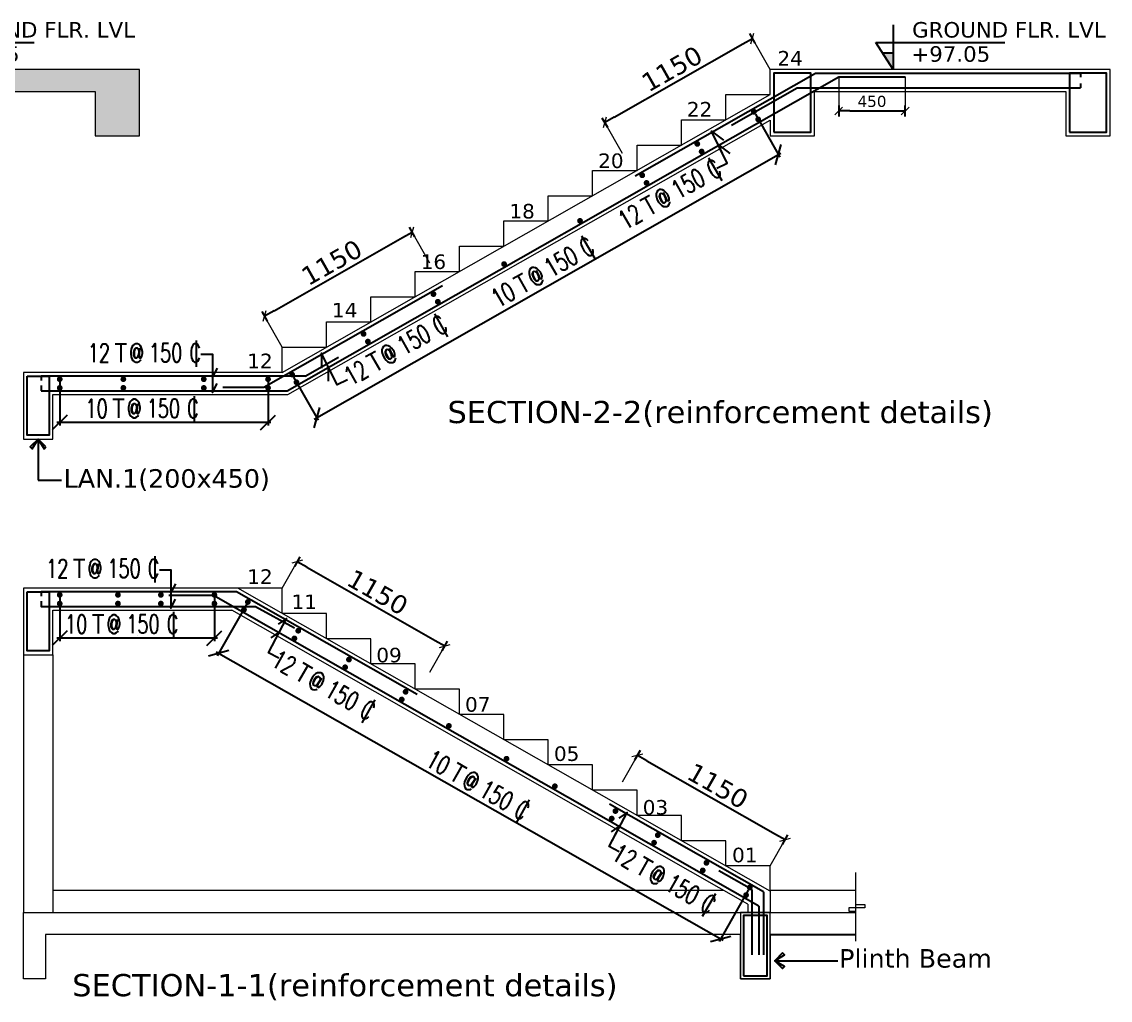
# Model space of a CAD drawing. Extents: x 1878645 to 3043969, y -1160829 to -603973.
# Drawn here: x 2356266 to 2363626, y -785609 to -778991 of the extents above; entities that cross this region are included whole.
import ezdxf
from ezdxf.enums import TextEntityAlignment as Align

# ---------------------------------------------------------------- set-up
doc = ezdxf.new("R2010")
doc.units = 0
doc.header["$LTSCALE"] = 100
doc.header["$PDMODE"] = 66
doc.linetypes.add('Hidden', pattern=[9.525, 6.35, -3.175])
doc.layers.get('Defpoints').update_dxf_attribs({"lineweight": 0})
for name, color, linetype in [('A-ANNO-SYMB', 4, 'Continuous'), ('A-ANNO-TEXT', 8, 'Continuous'), ('Dim', 3, 'Continuous'), ('REINF', 5, 'Continuous'), ('S-ATRI', 7, 'Continuous'), ('S-DIM', 9, 'Continuous'), ('S-MIS', 8, 'Continuous'), ('S-REIF', 1, 'Continuous')]:
    doc.layers.add(name, color=color, linetype=linetype)
for name, color, linetype, lineweight in [('A-FLOR-PATT', 8, 'Continuous', 0), ('A-WALL-BRCK', 7, 'Continuous', 0), ('staircase', 8, 'Continuous', 25)]:
    doc.layers.add(name, color=color, linetype=linetype, lineweight=lineweight)
doc.styles.add('ROMANS', font='simplex.shx', dxfattribs={"width": 0.75})
doc.styles.add('S-ROMANS', font='simplex.shx', dxfattribs={"width": 0.85, "height": 2.25})
doc.styles.get("Standard").update_dxf_attribs({"font": 'verdana.ttf'})
doc.dimstyles.new('DIM-050', dxfattribs={"dimscale": 50, "dimtxt": 2, "dimasz": 1.5, "dimexe": 0, "dimexo": 0, "dimgap": 0.5, "dimtad": 1, "dimdec": 0, "dimzin": 0, "dimdsep": 46, "dimtxsty": 'Standard', "dimblk": 'TAG-DIM-ARROW', "dimcen": 1, "dimclre": 8, "dimclrt": 7, "dimadec": 0, "dimazin": 0, "dimtfac": 1, "dimtdec": 0, "dimtmove": 0, "dimatfit": 3, "dimldrblk": 'TAG-LED-ARROW', "dimfxl": 1, "dimtfill": 1, "dimtolj": 1, "dimtzin": 0, "dimlwd": -1, "dimlwe": 5, "dimarcsym": 0})
doc.dimstyles.new('STERLING-50', dxfattribs={"dimscale": 100, "dimtxt": 1.25, "dimasz": 0.7, "dimexe": 0.7, "dimexo": 0.2, "dimgap": 0.2, "dimtad": 1, "dimdec": 0, "dimrnd": 5, "dimdsep": 46, "dimtxsty": 'ROMANS', "dimblk": 'OBLIQUE', "dimcen": 0, "dimdle": 0.7, "dimclrd": 8, "dimclre": 8, "dimclrt": 256, "dimadec": 0, "dimazin": 0, "dimtfac": 1, "dimtdec": 0, "dimtix": 1, "dimtmove": 2, "dimatfit": 3, "dimfxl": 1, "dimtolj": 1, "dimtzin": 0, "dimarcsym": 0})

# ---------------------------------------------------------------- blocks, each defined once
blk = doc.blocks.new('TAG - LEVEL VERTICAL')
blk.add_hatch(color=256).paths.add_polyline_path([(0, 1.65), (0, 4.34), (-1.75, 4.34)])
for p, q in [((0, 8.83), (0, 1.65)), ((-2.83, 6), (17.95, 6)), ((0, 1.65), (-2.83, 6)), ((-1.75, 4.34), (0, 4.34))]:
    blk.add_line(p, q)
at = {"color": 7}
for tag, p in [('LVL', (3.03, 6.78)), ('HEIGHT', (2.91, 2.89))]:
    blk.add_attdef(tag, p, '', height=2.5, dxfattribs=at)
blk = doc.blocks.new('TAG-DIM-ARROW')
for p, q in [((-1, 0), (0, 0)), ((0, -0.5), (0, 0.5))]:
    blk.add_line(p, q)
at = {"lineweight": 20}
blk.add_line((-0.354, -0.354), (0.354, 0.354), dxfattribs=at)
blk = doc.blocks.new('TAG-LED-ARROW')
blk.add_line((0, 0), (-1, 0))
blk.add_lwpolyline([(-0.707, -0.707), (0, 0), (-0.707, 0.707), (-0.884, 0.53), (0, 0), (-0.884, -0.53)], close=True)
blk = doc.blocks.new('_OBLIQUE')
at = {"color": 0, "linetype": 'ByBlock'}
blk.add_line((-0.5, -0.5), (0.5, 0.5), dxfattribs=at)
blk = doc.blocks.new('*D1247')
at = {"layer": 'Defpoints', "color": 0, "transparency": 16777216}
for p in [(2356522.4, -782867.1), (2357568.3, -782867.1), (2356522.4, -783159.4)]:
    blk.add_point(p, dxfattribs=at)
at = {"layer": 'S-DIM', "color": 8, "lineweight": -2, "transparency": 16777216}
for p, q in [((2356522.4, -782887.1), (2356522.4, -783179.4)), ((2357568.3, -782887.1), (2357568.3, -783179.4)), ((2357588.3, -783159.4), (2356502.4, -783159.4))]:
    blk.add_line(p, q, dxfattribs=at)
at = {"layer": 'S-DIM', "color": 8, "lineweight": -2, "transparency": 16777216, "xscale": 100, "yscale": 100, "zscale": 100, "rotation": 180}
blk.add_blockref('_OBLIQUE', (2356522.4, -783159.4), dxfattribs=at)
at = {"layer": 'S-DIM', "color": 8, "lineweight": -2, "transparency": 16777216, "xscale": 100, "yscale": 100, "zscale": 100}
blk.add_blockref('_OBLIQUE', (2357568.3, -783159.4), dxfattribs=at)
at = {"layer": 'S-DIM', "transparency": 16777216, "insert": (2357045.3, -783139.4), "char_height": 0.01, "attachment_point": 5, "style": 'ROMANS'}
blk.add_mtext('\\A1;1045', dxfattribs=at)
blk = doc.blocks.new('SPC')
at = {"layer": 'S-ATRI'}
for p, q in [((304.2, 165.7), (304.2, -12.5)), ((-243, 144), (-166.7, 144)), ((-204.8, 144), (-204.8, 18.8))]:
    blk.add_line(p, q, dxfattribs=at)
at = {"layer": 'S-ATRI', "style": 'S-ROMANS', "width": 0.7}
for s, p in [('@', (-149.1, 18.8)), ('C', (257.6, 18.9))]:
    blk.add_text(s, height=125, dxfattribs=at).set_placement(p)
for tag, p in [('8', (-278.5, 18.8)), ('150', (209.8, 20.2))]:
    blk.add_attdef(tag, text='', height=125, dxfattribs=at).set_placement(p, align=Align.RIGHT)
blk = doc.blocks.new('*D1293')
at = {"layer": 'Defpoints', "color": 0, "transparency": 16777216}
for p in [(2358026.4, -782821.7), (2359127.3, -783212.4), (2359025.7, -783390.7)]:
    blk.add_point(p, dxfattribs=at)
at = {"layer": 'Dim', "color": 8, "linetype": 'Hidden', "lineweight": 5, "transparency": 16777216}
for p, q in [((2358026.4, -782821.7), (2358128, -782643.3)), ((2359025.7, -783390.7), (2359127.3, -783212.4))]:
    blk.add_line(p, q, dxfattribs=at)
at = {"layer": 'Dim', "color": 0, "transparency": 16777216}
blk.add_line((2358193.1, -782680.5), (2359062.1, -783175.3), dxfattribs=at)
at = {"layer": 'Dim', "color": 0, "transparency": 16777216, "xscale": 75, "yscale": 75, "zscale": 75}
for p, rotation in [((2358128, -782643.3), 150.3408907639903), ((2359127.3, -783212.4), 330.3408907639903)]:
    blk.add_blockref('TAG-DIM-ARROW', p, dxfattribs=dict(at, rotation=rotation))
at = {"layer": 'Dim', "color": 7, "transparency": 16777216, "insert": (2358672.2, -782849.6), "char_height": 125, "attachment_point": 5, "rotation": 330.34089, "bg_fill": 3, "box_fill_scale": 1.1, "bg_fill_color": 256, "bg_fill_true_color": 13158600, "bg_fill_transparency": 0}
blk.add_mtext('\\A1;1150', dxfattribs=at)
blk = doc.blocks.new('*D1248')
at = {"layer": 'Defpoints', "color": 0, "transparency": 16777216}
for p in [(2360327.1, -784131.8), (2361428, -784522.5), (2361326.4, -784700.8)]:
    blk.add_point(p, dxfattribs=at)
at = {"layer": 'Dim', "color": 8, "linetype": 'Hidden', "lineweight": 5, "transparency": 16777216}
for p, q in [((2360327.1, -784131.8), (2360428.6, -783953.4)), ((2361326.4, -784700.8), (2361428, -784522.5))]:
    blk.add_line(p, q, dxfattribs=at)
at = {"layer": 'Dim', "color": 0, "transparency": 16777216}
blk.add_line((2360493.8, -783990.6), (2361362.8, -784485.4), dxfattribs=at)
at = {"layer": 'Dim', "color": 0, "transparency": 16777216, "xscale": 75, "yscale": 75, "zscale": 75}
for p, rotation in [((2360428.6, -783953.4), 150.3408907640133), ((2361428, -784522.5), 330.3408907640133)]:
    blk.add_blockref('TAG-DIM-ARROW', p, dxfattribs=dict(at, rotation=rotation))
at = {"layer": 'Dim', "color": 7, "transparency": 16777216, "insert": (2360972.9, -784159.7), "char_height": 125, "attachment_point": 5, "rotation": 330.34089, "bg_fill": 3, "box_fill_scale": 1.1, "bg_fill_color": 256, "bg_fill_true_color": 13158600, "bg_fill_transparency": 0}
blk.add_mtext('\\A1;1150', dxfattribs=at)
blk = doc.blocks.new('*D1294')
at = {"layer": 'Defpoints', "color": 0, "transparency": 16777216}
for p in [(2357794.4, -782915.3), (2361188.8, -784846.6), (2360991.6, -785193.2)]:
    blk.add_point(p, dxfattribs=at)
at = {"layer": 'S-DIM', "color": 8, "lineweight": -2, "transparency": 16777216}
for p, q in [((2357784.5, -782932.7), (2357587.3, -783279.2)), ((2357579.8, -783252), (2361009, -785203.1)), ((2361178.9, -784864), (2360981.7, -785210.6))]:
    blk.add_line(p, q, dxfattribs=at)
at = {"layer": 'S-DIM', "color": 8, "lineweight": -2, "transparency": 16777216, "xscale": 100, "yscale": 100, "zscale": 100}
for p, rotation in [((2357597.2, -783261.9), 150.3609573768904), ((2360991.6, -785193.2), 330.3609573768904)]:
    blk.add_blockref('_OBLIQUE', p, dxfattribs=dict(at, rotation=rotation))
at = {"layer": 'S-DIM', "transparency": 16777216, "insert": (2359304.3, -784210.1), "char_height": 0.01, "attachment_point": 5, "rotation": 330.36096, "style": 'ROMANS'}
blk.add_mtext('\\A1;3905', dxfattribs=at)
blk = doc.blocks.new('*D1252')
at = {"layer": 'Defpoints', "color": 0, "transparency": 16777216}
for p in [(2356522.4, -781408.4), (2357931.1, -781408.4), (2356522.4, -781700.6)]:
    blk.add_point(p, dxfattribs=at)
at = {"layer": 'S-DIM', "color": 8, "lineweight": -2, "transparency": 16777216}
for p, q in [((2356522.4, -781428.4), (2356522.4, -781720.6)), ((2357931.1, -781428.4), (2357931.1, -781720.6)), ((2357951.1, -781700.6), (2356502.4, -781700.6))]:
    blk.add_line(p, q, dxfattribs=at)
at = {"layer": 'S-DIM', "color": 8, "lineweight": -2, "transparency": 16777216, "xscale": 100, "yscale": 100, "zscale": 100, "rotation": 180}
blk.add_blockref('_OBLIQUE', (2356522.4, -781700.6), dxfattribs=at)
at = {"layer": 'S-DIM', "color": 8, "lineweight": -2, "transparency": 16777216, "xscale": 100, "yscale": 100, "zscale": 100}
blk.add_blockref('_OBLIQUE', (2357931.1, -781700.6), dxfattribs=at)
at = {"layer": 'S-DIM', "transparency": 16777216, "insert": (2357226.8, -781680.6), "char_height": 0.01, "attachment_point": 5, "style": 'ROMANS'}
blk.add_mtext('\\A1;1410', dxfattribs=at)
blk = doc.blocks.new('*D1298')
at = {"layer": 'Defpoints', "color": 0, "transparency": 16777216}
for p in [(2358906.3, -780413.2), (2359025.7, -780623), (2358026.4, -781192.1)]:
    blk.add_point(p, dxfattribs=at)
at = {"layer": 'Dim', "color": 8, "linetype": 'Hidden', "lineweight": 5, "transparency": 16777216}
for p, q in [((2359025.7, -780623), (2358906.3, -780413.2)), ((2358026.4, -781192.1), (2357906.9, -780982.3))]:
    blk.add_line(p, q, dxfattribs=at)
at = {"layer": 'Dim', "color": 0, "transparency": 16777216}
blk.add_line((2357972.1, -780945.1), (2358841.1, -780450.3), dxfattribs=at)
at = {"layer": 'Dim', "color": 0, "transparency": 16777216, "xscale": 75, "yscale": 75, "zscale": 75}
for p, rotation in [((2358906.3, -780413.2), 29.65910923600966), ((2357906.9, -780982.3), 209.6591092360097)]:
    blk.add_blockref('TAG-DIM-ARROW', p, dxfattribs=dict(at, rotation=rotation))
at = {"layer": 'Dim', "color": 7, "transparency": 16777216, "insert": (2358362, -780619.5), "char_height": 125, "attachment_point": 5, "rotation": 29.65911, "bg_fill": 3, "box_fill_scale": 1.1, "bg_fill_color": 256, "bg_fill_true_color": 13158600, "bg_fill_transparency": 0}
blk.add_mtext('\\A1;1150', dxfattribs=at)
blk = doc.blocks.new('*D1253')
at = {"layer": 'Defpoints', "color": 0, "transparency": 16777216}
for p in [(2361206.9, -779103.1), (2361326.4, -779312.9), (2360327.1, -779882)]:
    blk.add_point(p, dxfattribs=at)
at = {"layer": 'Dim', "color": 8, "linetype": 'Hidden', "lineweight": 5, "transparency": 16777216}
for p, q in [((2361326.4, -779312.9), (2361206.9, -779103.1)), ((2360327.1, -779882), (2360207.6, -779672.2))]:
    blk.add_line(p, q, dxfattribs=at)
at = {"layer": 'Dim', "color": 0, "transparency": 16777216}
blk.add_line((2360272.8, -779635), (2361141.8, -779140.2), dxfattribs=at)
at = {"layer": 'Dim', "color": 0, "transparency": 16777216, "xscale": 75, "yscale": 75, "zscale": 75}
for p, rotation in [((2361206.9, -779103.1), 29.6591092359867), ((2360207.6, -779672.2), 209.6591092359867)]:
    blk.add_blockref('TAG-DIM-ARROW', p, dxfattribs=dict(at, rotation=rotation))
at = {"layer": 'Dim', "color": 7, "transparency": 16777216, "insert": (2360662.7, -779309.4), "char_height": 125, "attachment_point": 5, "rotation": 29.65911, "bg_fill": 3, "box_fill_scale": 1.1, "bg_fill_color": 256, "bg_fill_true_color": 13158600, "bg_fill_transparency": 0}
blk.add_mtext('\\A1;1150', dxfattribs=at)
blk = doc.blocks.new('*D1299')
at = {"layer": 'Defpoints', "color": 0, "transparency": 16777216}
for p in [(2361216.6, -779599.2), (2361382.1, -779889.9), (2358094.1, -781377.3)]:
    blk.add_point(p, dxfattribs=at)
at = {"layer": 'S-DIM', "color": 8, "lineweight": -2, "transparency": 16777216}
for p, q in [((2361226.5, -779616.6), (2361392, -779907.3)), ((2358242.3, -781677.9), (2361399.5, -779880)), ((2358104, -781394.7), (2358269.6, -781685.4))]:
    blk.add_line(p, q, dxfattribs=at)
at = {"layer": 'S-DIM', "color": 8, "lineweight": -2, "transparency": 16777216, "xscale": 100, "yscale": 100, "zscale": 100}
for p, rotation in [((2361382.1, -779889.9), 29.65910923600156), ((2358259.7, -781668), 209.6591092360015)]:
    blk.add_blockref('_OBLIQUE', p, dxfattribs=dict(at, rotation=rotation))
at = {"layer": 'S-DIM', "transparency": 16777216, "insert": (2359811, -780761.6), "char_height": 0.01, "attachment_point": 5, "rotation": 29.65911, "style": 'ROMANS'}
blk.add_mtext('\\A1;3595', dxfattribs=at)
blk = doc.blocks.new('*D1279')
at = {"layer": 'Defpoints', "color": 0, "transparency": 16777216}
for p in [(2361790.4, -779362.9), (2362240.3, -779362.9), (2362240.3, -779594)]:
    blk.add_point(p, dxfattribs=at)
at = {"layer": 'Dim', "color": 8, "linetype": 'Hidden', "lineweight": 5, "transparency": 16777216}
for p, q in [((2361790.4, -779362.9), (2361790.4, -779594)), ((2362240.3, -779362.9), (2362240.3, -779594))]:
    blk.add_line(p, q, dxfattribs=at)
at = {"layer": 'Dim', "color": 0, "transparency": 16777216}
blk.add_line((2361865.4, -779594), (2362165.3, -779594), dxfattribs=at)
at = {"layer": 'Dim', "color": 0, "transparency": 16777216, "xscale": 75, "yscale": 75, "zscale": 75, "rotation": 180}
blk.add_blockref('TAG-DIM-ARROW', (2361790.4, -779594), dxfattribs=at)
at = {"layer": 'Dim', "color": 0, "transparency": 16777216, "xscale": 75, "yscale": 75, "zscale": 75}
blk.add_blockref('TAG-DIM-ARROW', (2362240.3, -779594), dxfattribs=at)
at = {"layer": 'Dim', "color": 7, "transparency": 16777216, "insert": (2362015.3, -779529.9), "char_height": 75, "attachment_point": 5, "bg_fill": 3, "box_fill_scale": 1.1, "bg_fill_color": 256, "bg_fill_true_color": 13158600, "bg_fill_transparency": 0}
blk.add_mtext('\\A1;450', dxfattribs=at)
blk = doc.blocks.new('*D1280')
at = {"layer": 'Defpoints', "color": 0, "transparency": 16777216}
for p in [(2361790.4, -779362.9), (2362240.3, -779362.9), (2362240.3, -779594)]:
    blk.add_point(p, dxfattribs=at)
at = {"layer": 'Dim', "color": 8, "linetype": 'Hidden', "lineweight": 5, "transparency": 16777216}
for p, q in [((2361790.4, -779362.9), (2361790.4, -779594)), ((2362240.3, -779362.9), (2362240.3, -779594))]:
    blk.add_line(p, q, dxfattribs=at)
at = {"layer": 'Dim', "color": 0, "transparency": 16777216}
blk.add_line((2361865.4, -779594), (2362165.3, -779594), dxfattribs=at)
at = {"layer": 'Dim', "color": 0, "transparency": 16777216, "xscale": 75, "yscale": 75, "zscale": 75, "rotation": 180}
blk.add_blockref('TAG-DIM-ARROW', (2361790.4, -779594), dxfattribs=at)
at = {"layer": 'Dim', "color": 0, "transparency": 16777216, "xscale": 75, "yscale": 75, "zscale": 75}
blk.add_blockref('TAG-DIM-ARROW', (2362240.3, -779594), dxfattribs=at)
at = {"layer": 'Dim', "color": 7, "transparency": 16777216, "insert": (2362015.3, -779529.9), "char_height": 75, "attachment_point": 5, "bg_fill": 3, "box_fill_scale": 1.1, "bg_fill_color": 256, "bg_fill_true_color": 13158600, "bg_fill_transparency": 0}
blk.add_mtext('\\A1;450', dxfattribs=at)

msp = doc.modelspace()

# ---------------------------------------------------------------- hatches: boundary and pattern name
at = {"layer": 'Dim', "transparency": 33554546}
msp.add_hatch(color=8, dxfattribs=at).paths.add_polyline_path([(2349712.36614, -781812.91381), (2349712.36614, -781362.91381), (2351462.36614, -781362.91381), (2351462.36614, -781192.08048), (2351762.36614, -781192.08048), (2351762.36614, -781021.24714), (2352062.36614, -781021.24714), (2352062.36614, -780850.41381), (2352362.36614, -780850.41381), (2352362.36614, -780679.58048), (2352662.36614, -780679.58048), (2352662.36614, -780508.74714), (2352962.36614, -780508.74714), (2352962.36614, -780337.91381), (2353262.36614, -780337.91381), (2353262.36614, -780167.08048), (2353562.36614, -780167.08048), (2353562.36614, -779996.24714), (2353862.36614, -779996.24714), (2353862.36614, -779825.41381), (2354162.36614, -779825.41381), (2354162.36614, -779654.58048), (2354462.36614, -779654.58048), (2354462.36614, -779483.74714), (2354762.36614, -779483.74714), (2354762.36614, -779312.91381), (2355595.54938, -779312.91381), (2357062.36614, -779312.91381), (2357062.36614, -779762.91381), (2356762.36614, -779762.91381), (2356762.36614, -779462.91381), (2355062.36614, -779462.91381), (2355062.36614, -779762.91381), (2354762.36614, -779762.91381), (2354762.36614, -779656.36234), (2351502.08063, -781512.91381), (2349912.36614, -781512.91381), (2349912.36614, -781812.91381)])

# ---------------------------------------------------------------- linework, layer by layer
at = {"layer": 'A-FLOR-PATT'}
for points in [[(2356476.41028, -784864.82252), (2361011.28115, -784864.82252)], [(2361326.41028, -784864.82252), (2361904.25416, -784864.82252), (2361904.25416, -785014.82252)]]:
    msp.add_lwpolyline(points, dxfattribs=at)
at = {"layer": 'A-WALL-BRCK'}
for p, q in [((2356276.41028, -783271.65585), (2356276.41028, -785014.82252)), ((2356476.41028, -783271.65585), (2356476.41028, -785014.82252))]:
    msp.add_line(p, q, dxfattribs=at)
at = {"layer": 'Dim'}
msp.add_line((2361326.41028, -785164.82252), (2361904.25416, -785164.82252), dxfattribs=at)
at = {"layer": 'REINF'}
for p, q in [((2360413.10927, -780033.05813), (2361633.85052, -779337.91381)), ((2361633.85052, -779337.91381), (2363426.41028, -779337.91381)), ((2363426.41028, -779337.91381), (2363426.41028, -779365.61803)), ((2358059.39811, -781487.50747), (2361790.39186, -779362.91381)), ((2361790.39186, -779362.91381), (2362240.25728, -779362.91381)), ((2363426.41028, -779408.18143), (2363426.41028, -779437.91381)), ((2361508.76229, -779437.91381), (2363426.41028, -779437.91381)), ((2357903.57035, -781462.10113), (2359111.77452, -780774.09597)), ((2358182.95162, -781387.91381), (2358407.68075, -781259.94306)), ((2358182.95162, -781387.91381), (2356397.52587, -781387.91381)), ((2356397.52587, -781387.91381), (2356397.52587, -781416.7922)), ((2356397.52587, -781451.08013), (2356397.52587, -781487.50747)), ((2357626.17549, -781462.10113), (2357903.57035, -781462.10113)), ((2356397.52587, -781487.50747), (2358059.39811, -781487.50747)), ((2357718.97005, -782846.65585), (2356397.52587, -782846.65585)), ((2356397.52587, -782846.65585), (2356397.52587, -782875.53424)), ((2357563.14228, -782872.06219), (2357260.8083, -782872.06219)), ((2361250.56806, -784971.84631), (2357563.14228, -782872.06219)), ((2358939.71129, -783541.80017), (2357718.97005, -782846.65585)), ((2361281.71107, -784875.43893), (2360241.04604, -784282.83801)), ((2361201.81662, -784859.18029), (2361201.81662, -785302.24162)), ((2361281.71107, -784875.43893), (2361281.71107, -785302.24162)), ((2361250.56806, -784971.84631), (2361250.56806, -785301.11656))]:
    msp.add_line(p, q, dxfattribs=at)
for points in [[(2363351.41028, -779737.91381), (2363601.41028, -779737.91381), (2363601.41028, -779337.91381), (2363351.41028, -779337.91381)], [(2356301.41028, -781387.91381), (2356451.41028, -781387.91381), (2356451.41028, -781787.91381), (2356301.41028, -781787.91381)], [(2356301.41028, -782846.65585), (2356451.41028, -782846.65585), (2356451.41028, -783246.65585), (2356301.41028, -783246.65585)], [(2361146.41028, -785444.82252), (2361306.41028, -785444.82252), (2361306.41028, -785034.82252), (2361146.41028, -785034.82252)]]:
    msp.add_lwpolyline(points, close=True, dxfattribs=at)
msp.add_lwpolyline([(2356397.52587, -782909.82217), (2356397.52587, -782946.24951), (2357847.0025, -782946.24951), (2358110.50723, -783090.29876)], dxfattribs=at)
at = {"layer": 'S-MIS'}
for points in [[(2357477.39311, -781238.7001), (2357554.82649, -781238.70006), (2357554.82855, -781397.82914), (2357588.71596, -781333.12338)], [(2357477.39311, -781238.7001), (2357554.82649, -781238.70006), (2357554.82859, -781498.78598), (2357586.85592, -781437.81401)], [(2358468.89079, -781412.79118), (2358399.54066, -781447.23661), (2358292.80842, -781232.34904), (2358292.49125, -781334.19987)], [(2358468.89079, -781412.79118), (2358399.54066, -781447.23661), (2358337.65308, -781322.63628), (2358337.08559, -781422.73487)], [(2357196.22541, -782697.44214), (2357273.65878, -782697.4421), (2357273.66084, -782856.57118), (2357307.54825, -782791.86542)], [(2357196.22541, -782697.44214), (2357273.65878, -782697.4421), (2357273.66088, -782957.52802), (2357305.68821, -782896.55605)]]:
    msp.add_lwpolyline(points, dxfattribs=at)
at = {"layer": 'S-REIF', "color": 2, "ltscale": 100, "const_width": 19.44}
for points in [[(2360461.68603, -780038.81958, -1), (2360461.68603, -780019.37958, -1)], [(2360490.94505, -780090.55293, -1), (2360490.94505, -780071.11293, -1)], [(2360040.95952, -780346.79469, -1), (2360040.95952, -780327.35469, -1)], [(2359527.30579, -780639.29195, -1), (2359527.30579, -780619.85195, -1)], [(2356522.39081, -781418.07084, -1), (2356522.39081, -781398.63084, -1)], [(2356952.70562, -781418.07084, -1), (2356952.70562, -781398.63084, -1)], [(2357496.66426, -781418.07084, -1), (2357496.66426, -781398.63084, -1)], [(2357931.11717, -781418.07084, -1), (2357931.11717, -781398.63084, -1)], [(2358094.1293, -781387.01161, -1), (2358094.1293, -781367.57161, -1)], [(2356522.39081, -781477.00494, -1), (2356522.39081, -781457.56494, -1)], [(2356952.70562, -781477.00494, -1), (2356952.70562, -781457.56494, -1)], [(2357496.66426, -781477.00494, -1), (2357496.66426, -781457.56494, -1)], [(2357931.11717, -781477.00494, -1), (2357931.11717, -781457.56494, -1)], [(2358123.38833, -781438.74495, -1), (2358123.38833, -781419.30495, -1)], [(2356522.39081, -782876.81288, -1), (2356522.39081, -782857.37288, -1)], [(2356916.2334, -782876.81288, -1), (2356916.2334, -782857.37288, -1)], [(2357206.54428, -782876.81288, -1), (2357206.54428, -782857.37288, -1)], [(2357568.29186, -782876.81288, -1), (2357568.29186, -782857.37288, -1)], [(2356522.39081, -782935.74698, -1), (2356522.39081, -782916.30698, -1)], [(2356916.2334, -782935.74698, -1), (2356916.2334, -782916.30698, -1)], [(2357206.54428, -782935.74698, -1), (2357206.54428, -782916.30698, -1)], [(2357568.29186, -782935.74698, -1), (2357568.29186, -782916.30698, -1)], [(2357768.39463, -782976.88003, -1), (2357768.39463, -782957.44003, -1)], [(2357794.41618, -782925.01005, -1), (2357794.41618, -782905.57005, -1)], [(2358861.34868, -783532.56884, -1), (2358861.34868, -783513.12884, -1)], [(2358835.32713, -783584.43882, -1), (2358835.32713, -783564.99882, -1)], [(2359153.92385, -783762.84999, -1), (2359153.92385, -783743.40999, -1)], [(2359544.00739, -783984.98089, -1), (2359544.00739, -783965.54089, -1)], [(2359870.83602, -784171.09164, -1), (2359870.83602, -784151.65164, -1)], [(2360255.08652, -784389.90095, -1), (2360255.08652, -784370.46095, -1)], [(2361188.82994, -784856.36611, -1), (2361188.82994, -784836.92611, -1)], [(2361163.69882, -784907.30518, -1), (2361163.69882, -784887.86518, -1)]]:
    msp.add_lwpolyline(points, format="xyb", close=True, dxfattribs=at)
at = {"layer": 'staircase', "color": 144, "lineweight": 9, "ltscale": 20}
for p, q in [((2357062.36614, -779312.91381), (2354762.36614, -779312.91381)), ((2357062.36614, -779762.91381), (2357062.36614, -779312.91381)), ((2363626.41028, -779312.91381), (2361326.41028, -779312.91381)), ((2363626.41028, -779762.91381), (2363626.41028, -779312.91381)), ((2355062.36614, -779462.91381), (2356762.36614, -779462.91381)), ((2356762.36614, -779462.91381), (2356762.36614, -779762.91381)), ((2358026.41028, -781362.91381), (2361326.41028, -779483.74714)), ((2361626.41028, -779462.91381), (2363326.41028, -779462.91381)), ((2361626.41028, -779762.91381), (2361626.41028, -779462.91381)), ((2363326.41028, -779462.91381), (2363326.41028, -779762.91381)), ((2358066.12478, -781512.91381), (2361326.41028, -779656.36234)), ((2356762.36614, -779762.91381), (2357062.36614, -779762.91381)), ((2363326.41028, -779762.91381), (2363626.41028, -779762.91381)), ((2358026.41028, -781362.91381), (2356276.41028, -781362.91381)), ((2356276.41028, -781362.91381), (2356276.41028, -781812.91381)), ((2356476.41028, -781812.91381), (2356476.41028, -781512.91381)), ((2356476.41028, -781512.91381), (2358066.12478, -781512.91381)), ((2356276.41028, -781812.91381), (2356476.41028, -781812.91381)), ((2358026.41028, -782821.65585), (2356276.41028, -782821.65585)), ((2356276.41028, -782821.65585), (2356276.41028, -783271.65585)), ((2361326.41028, -784871.65585), (2357726.41028, -782821.65585)), ((2358026.41028, -782992.48918), (2358026.41028, -782821.65585)), ((2356476.41028, -783271.65585), (2356476.41028, -782971.65585)), ((2356476.41028, -782971.65585), (2357686.69579, -782971.65585)), ((2361176.41028, -784958.85438), (2357686.69579, -782971.65585)), ((2358326.41028, -782992.48918), (2358026.41028, -782992.48918)), ((2358326.41028, -783163.32252), (2358326.41028, -782992.48918)), ((2358626.41028, -783163.32252), (2358326.41028, -783163.32252)), ((2358626.41028, -783334.15585), (2358626.41028, -783163.32252)), ((2356276.41028, -783271.65585), (2356476.41028, -783271.65585)), ((2358926.41028, -783334.15585), (2358626.41028, -783334.15585)), ((2358926.41028, -783504.98918), (2358926.41028, -783334.15585)), ((2359226.41028, -783504.98918), (2358926.41028, -783504.98918)), ((2359226.41028, -783675.82252), (2359226.41028, -783504.98918)), ((2359526.41028, -783675.82252), (2359226.41028, -783675.82252)), ((2359526.41028, -783846.65585), (2359526.41028, -783675.82252)), ((2359826.41028, -783846.65585), (2359526.41028, -783846.65585)), ((2359826.41028, -784017.48918), (2359826.41028, -783846.65585)), ((2360126.41028, -784017.48918), (2359826.41028, -784017.48918)), ((2360126.41028, -784188.32252), (2360126.41028, -784017.48918)), ((2360426.41028, -784188.32252), (2360126.41028, -784188.32252)), ((2360426.41028, -784359.15585), (2360426.41028, -784188.32252)), ((2360726.41028, -784359.15585), (2360426.41028, -784359.15585)), ((2360726.41028, -784529.98918), (2360726.41028, -784359.15585)), ((2361026.41028, -784529.98918), (2360726.41028, -784529.98918)), ((2361026.41028, -784700.82252), (2361026.41028, -784529.98918)), ((2361326.41028, -784700.82252), (2361026.41028, -784700.82252)), ((2361326.41028, -784871.65585), (2361326.41028, -784700.82252)), ((2361326.41028, -784871.65585), (2361326.41028, -785014.82252)), ((2361176.41028, -784958.85438), (2361176.41028, -785014.82252))]:
    msp.add_line(p, q, dxfattribs=at)
for points in [[(2358026.41028, -781362.91381), (2358026.41028, -781192.08048), (2358326.41028, -781192.08048), (2358326.41028, -781021.24714), (2358626.41028, -781021.24714), (2358626.41028, -780850.41381), (2358926.41028, -780850.41381), (2358926.41028, -780679.58048), (2359226.41028, -780679.58048), (2359226.41028, -780508.74714), (2359526.41028, -780508.74714), (2359526.41028, -780337.91381), (2359826.41028, -780337.91381), (2359826.41028, -780167.08048), (2360126.41028, -780167.08048), (2360126.41028, -779996.24714), (2360426.41028, -779996.24714), (2360426.41028, -779825.41381), (2360726.41028, -779825.41381), (2360726.41028, -779654.58048), (2361026.41028, -779654.58048), (2361026.41028, -779483.74714), (2361326.41028, -779483.74714), (2361326.41028, -779312.91381)], [(2361904.25416, -784745.04908), (2361904.25416, -784961.61199), (2361965.87462, -784961.61199), (2361965.87462, -784983.82664), (2361858.1167, -784983.82664), (2361858.1167, -785005.35242), (2361904.25416, -785005.35242), (2361904.25416, -785209.72912)], [(2361326.41028, -785164.82252), (2361326.41028, -785464.82252), (2361126.41028, -785464.82252), (2361126.41028, -785164.82252), (2356426.41028, -785164.82252), (2356426.41028, -785464.82252), (2356276.41028, -785464.82252), (2356276.41028, -785014.82252), (2361904.25416, -785014.82252)]]:
    msp.add_lwpolyline(points, dxfattribs=at)
msp.add_lwpolyline([(2361126.41028, -785464.82252), (2361326.41028, -785464.82252), (2361326.41028, -785014.82252), (2361126.41028, -785014.82252)], close=True, dxfattribs=at)

# ---------------------------------------------------------------- block references
at = {"layer": 'A-ANNO-SYMB', "xscale": 42.00000000000001, "yscale": 42.00000000000001, "zscale": 42.00000000000001}
for p in [(2355595.54938, -779382.40996), (2362159.59353, -779382.40996)]:
    msp.add_blockref('TAG - LEVEL VERTICAL', p, dxfattribs=at).add_auto_attribs({'LVL': 'GROUND FLR. LVL', 'HEIGHT': '+97.05'})
at = {"layer": 'S-ATRI'}
ref = msp.add_blockref('SPC', (2359868.98687, -780732.93203), dxfattribs=dict(at, xscale=1.001602564102569, yscale=1.001602564102569, zscale=1.001602564102569, rotation=29.65910923607422))
ref.add_attrib('8', '10', dxfattribs={"height": 125.200321, "rotation": 29.659109235, "style": 'ROMANS', "width": 0.7}).set_placement((2359617.31198, -780854.61402), align=Align.RIGHT)
ref.add_attrib('150', '150', dxfattribs={"height": 125.200321, "rotation": 29.659109235, "style": 'ROMANS', "width": 0.7}).set_placement((2360041.57852, -780611.41477), align=Align.RIGHT)
ref = msp.add_blockref('SPC', (2357141.00293, -781312.40427), dxfattribs=dict(at, xscale=1.001602564102564, yscale=1.001602564102564, zscale=1.001602564102564))
ref.add_attrib('8', '12', dxfattribs={"height": 125.200321, "style": 'ROMANS', "width": 0.7}).set_placement((2356862.0883, -781293.60562), align=Align.RIGHT)
ref.add_attrib('150', '150', dxfattribs={"height": 125.200321, "style": 'ROMANS', "width": 0.7}).set_placement((2357351.11389, -781292.21262), align=Align.RIGHT)
ref = msp.add_blockref('SPC', (2357125.8802, -781688.08129), dxfattribs=dict(at, xscale=1.001602564102564, yscale=1.001602564102564, zscale=1.001602564102564))
ref.add_attrib('8', '10', dxfattribs={"height": 125.200321, "style": 'ROMANS', "width": 0.7}).set_placement((2356846.96558, -781669.28264), align=Align.RIGHT)
ref.add_attrib('150', '150', dxfattribs={"height": 125.200321, "style": 'ROMANS', "width": 0.7}).set_placement((2357335.99117, -781667.88964), align=Align.RIGHT)
ref = msp.add_blockref('SPC', (2356859.83522, -782771.14631), dxfattribs=dict(at, xscale=1.001602564102564, yscale=1.001602564102564, zscale=1.001602564102564))
ref.add_attrib('8', '12', dxfattribs={"height": 125.200321, "style": 'ROMANS', "width": 0.7}).set_placement((2356580.92059, -782752.34766), align=Align.RIGHT)
ref.add_attrib('150', '150', dxfattribs={"height": 125.200321, "style": 'ROMANS', "width": 0.7}).set_placement((2357069.94618, -782750.95466), align=Align.RIGHT)
ref = msp.add_blockref('SPC', (2356987.94887, -783146.82333), dxfattribs=dict(at, xscale=1.001602564102564, yscale=1.001602564102564, zscale=1.001602564102564))
ref.add_attrib('8', '10', dxfattribs={"height": 125.200321, "style": 'ROMANS', "width": 0.7}).set_placement((2356709.03425, -783128.02468), align=Align.RIGHT)
ref.add_attrib('150', '150', dxfattribs={"height": 125.200321, "style": 'ROMANS', "width": 0.7}).set_placement((2357198.05984, -783126.63168), align=Align.RIGHT)
ref = msp.add_blockref('SPC', (2359350.35375, -784246.2868), dxfattribs=dict(at, xscale=1.001602564102559, yscale=1.001602564102559, zscale=1.001602564102559, rotation=330.3609573767656))
ref.add_attrib('8', '10', dxfattribs={"height": 125.200321, "rotation": 330.360957376, "style": 'ROMANS', "width": 0.7}).set_placement((2359117.22941, -784092.01497), align=Align.RIGHT)
ref.add_attrib('150', '150', dxfattribs={"height": 125.200321, "rotation": 330.360957376, "style": 'ROMANS', "width": 0.7}).set_placement((2359542.95887, -784332.64413), align=Align.RIGHT)

# ---------------------------------------------------------------- texts
at = {"layer": 'A-ANNO-TEXT'}
for s, p in [('24', (2361461.92549, -779237.59963)), ('22', (2360849.39646, -779582.43263)), ('20', (2360249.39646, -779930.63263)), ('18', (2359649.39646, -780272.09863)), ('16', (2359049.39646, -780613.56463)), ('14', (2358449.39646, -780941.56463)), ('12', (2357876.41146, -781284.72331)), ('12', (2357876.41146, -782743.46535)), ('11', (2358176.41146, -782914.29868)), ('09', (2358749.39646, -783274.152)), ('07', (2359349.39646, -783607.94267)), ('05', (2359950.45408, -783940.99995)), ('03', (2360551.049, -784303.93524)), ('01', (2361155.27949, -784626.47153))]:
    msp.add_text(s, height=98.425, dxfattribs=at).set_placement(p, align=Align.MIDDLE_CENTER)
at = {"layer": 'A-ANNO-TEXT', "color": 7}
for s, height, p in [('SECTION-2-2(reinforcement details)', 150, (2359144.83064, -781705.19203)), ('LAN.1(200x450)', 125, (2356548.9409, -782141.81966, 46.28559)), ('Plinth Beam', 125, (2361793.33947, -785388.21448, 46.28559)), ('SECTION-1-1(reinforcement details)', 150, (2356606.82628, -785581.73293))]:
    msp.add_text(s, height=height, dxfattribs=at).set_placement(p)

# ---------------------------------------------------------------- dimensions: what is measured, and where the dimension line sits
at = {"layer": 'S-DIM'}
for base, p1, p2, picture, middle in [((2356522.39081, -781700.63407), (2357931.11717, -781408.35084), (2356522.39081, -781408.35084), '*D1252', (2357226.75399, -781680.62907)), ((2356522.39081, -783159.37611), (2357568.29186, -782867.09288), (2356522.39081, -782867.09288), '*D1247', (2357045.34133, -783139.37111))]:
    dim = msp.add_linear_dim(base=base, p1=p1, p2=p2, angle=180, dimstyle='STERLING-50', override={"dimtxt": 0.0001, "dimasz": 1, "dimexe": 0.2, "dimblk": 'OBLIQUE', "dimdle": 0.2, "dimtmove": 0}, dxfattribs=at)
    dim.commit()
    dim.dimension.update_dxf_attribs({"geometry": picture, "text_midpoint": middle})

# ---------------------------------------------------------------- leaders
at = {"layer": 'Dim'}
for points, override in [([(2356376.41028, -781812.91381), (2356376.41028, -782091.06896), (2356534.33731, -782091.06896)], {"dimgap": 0.5, "dimtad": 0, "dimfxl": 0.18, "dimarcsym": 1}), ([(2361357.75412, -785341.51597), (2361784.82437, -785341.51597)], {"dimtad": 0, "dimfxl": 0.18, "dimarcsym": 1})]:
    msp.add_leader(points, dimstyle='DIM-050', override=override, dxfattribs=at)

# ---------------------------------------------------------------- next in the draw order: dimensions: what is measured, and where the dimension line sits
for p1, p2, distance, picture, middle in [((2360327.07766, -779881.97822), (2361326.41028, -779312.91381), 241.45327, '*D1253', (2360662.69818, -779309.36561)), ((2358026.41028, -781192.08048), (2359025.74291, -780623.01606), 241.45327, '*D1298', (2358362.03081, -780619.46786)), ((2358026.41028, -782821.65585), (2359025.74291, -783390.72026), 205.20241, '*D1293', (2358672.18406, -782849.6091)), ((2360327.07766, -784131.7581), (2361326.41028, -784700.82252), 205.20241, '*D1248', (2360972.85143, -784159.71136))]:
    dim = msp.add_aligned_dim(p1=p1, p2=p2, distance=distance, dimstyle='DIM-050', override={"dimtxt": 2.5, "dimblk": 'TAG-DIM-ARROW', "dimfxl": 0.18, "dimtfill": 1, "dimtfillclr": 0, "dimarcsym": 1}, dxfattribs=at)
    dim.commit()
    dim.dimension.update_dxf_attribs({"geometry": picture, "text_midpoint": middle})
dim = msp.add_linear_dim(base=(2362240.25728, -779593.95759), p1=(2361790.39186, -779362.91381), p2=(2362240.25728, -779362.91381), dimstyle='DIM-050', override={"dimtxt": 1.5, "dimblk": 'TAG-DIM-ARROW', "dimfxl": 0.18, "dimtfill": 1, "dimtfillclr": 0, "dimarcsym": 1}, dxfattribs=at)
dim.commit()
dim.dimension.update_dxf_attribs({"geometry": '*D1279', "text_midpoint": (2362015.32457, -779529.92133)})

# ---------------------------------------------------------------- next in the draw order: linework, layer by layer
at = {"layer": 'REINF'}
for p, q in [((2361066.22435, -779689.91458), (2361508.76229, -779437.91381)), ((2361201.81662, -784859.18029), (2360980.41785, -784733.10598))]:
    msp.add_line(p, q, dxfattribs=at)
msp.add_lwpolyline([(2361351.41028, -779737.91381), (2361601.41028, -779737.91381), (2361601.41028, -779337.91381), (2361351.41028, -779337.91381)], close=True, dxfattribs=at)
at = {"layer": 'S-MIS'}
for points in [[(2360966.78032, -779980.68233), (2361036.13045, -779946.2369), (2360929.39821, -779731.34933), (2361010.74519, -779792.6385)], [(2360966.78032, -779980.68233), (2361036.13045, -779946.2369), (2360974.24287, -779821.63657), (2361054.3449, -779881.66752)], [(2358003.76705, -783294.47141), (2357935.17412, -783258.54178), (2358056.59893, -783026.72676), (2357999.93666, -783065.87672)], [(2358003.76705, -783294.47141), (2357935.17412, -783258.54178), (2358009.75423, -783116.15751), (2357949.71174, -783157.75189)], [(2360306.46363, -784605.72919), (2360237.87071, -784569.79956), (2360359.29551, -784337.98454), (2360302.63325, -784377.1345)], [(2360306.46363, -784605.72919), (2360237.87071, -784569.79956), (2360312.45082, -784427.41529), (2360252.40833, -784469.00967)]]:
    msp.add_lwpolyline(points, dxfattribs=at)
at = {"layer": 'S-REIF', "color": 2, "ltscale": 100, "const_width": 19.44}
for points in [[(2361216.56851, -779608.95595, -1), (2361216.56851, -779589.51595, -1)], [(2361245.82754, -779660.68929, -1), (2361245.82754, -779641.24929, -1)], [(2360834.0976, -779826.75188, -1), (2360834.0976, -779807.31188, -1)], [(2360863.35663, -779878.48522, -1), (2360863.35663, -779859.04522, -1)], [(2359049.94074, -780842.73009, -1), (2359049.94074, -780823.29009, -1)], [(2359079.19976, -780894.46344, -1), (2359079.19976, -780875.02344, -1)], [(2358577.28471, -781111.88144, -1), (2358577.28471, -781092.44144, -1)], [(2358606.54374, -781163.61479, -1), (2358606.54374, -781144.17479, -1)], [(2358135.51215, -783119.24526, -1), (2358135.51215, -783099.80526, -1)], [(2358109.4906, -783171.11524, -1), (2358109.4906, -783151.67524, -1)], [(2358478.40662, -783314.50461, -1), (2358478.40662, -783295.06461, -1)], [(2358452.38507, -783366.37459, -1), (2358452.38507, -783346.93459, -1)], [(2360280.21763, -784338.96188, -1), (2360280.21763, -784319.52188, -1)], [(2360566.57699, -784502.02762, -1), (2360566.57699, -784482.58762, -1)], [(2360541.44587, -784552.96669, -1), (2360541.44587, -784533.52669, -1)], [(2360870.51637, -784740.35406, -1), (2360870.51637, -784720.91406, -1)], [(2360895.64749, -784689.41499, -1), (2360895.64749, -784669.97499, -1)]]:
    msp.add_lwpolyline(points, format="xyb", close=True, dxfattribs=at)
at = {"layer": 'staircase', "color": 144, "lineweight": 9, "ltscale": 20}
for p, q in [((2361326.41028, -779656.36234), (2361326.41028, -779762.91381)), ((2361326.41028, -779762.91381), (2361626.41028, -779762.91381))]:
    msp.add_line(p, q, dxfattribs=at)

# ---------------------------------------------------------------- next in the draw order: block references
at = {"layer": 'S-ATRI'}
ref = msp.add_blockref('SPC', (2360728.06264, -780205.42181), dxfattribs=dict(at, xscale=1.001602564102569, yscale=1.001602564102569, zscale=1.001602564102569, rotation=29.65910923607422))
ref.add_attrib('8', '12', dxfattribs={"height": 125.200321, "rotation": 29.659109235, "style": 'ROMANS', "width": 0.7}).set_placement((2360476.38775, -780327.10379), align=Align.RIGHT)
ref.add_attrib('150', '150', dxfattribs={"height": 125.200321, "rotation": 29.659109235, "style": 'ROMANS', "width": 0.7}).set_placement((2360900.65429, -780083.90455), align=Align.RIGHT)
ref = msp.add_blockref('SPC', (2358873.87701, -781260.63982), dxfattribs=dict(at, xscale=1.001602564102569, yscale=1.001602564102569, zscale=1.001602564102569, rotation=29.65910923607422))
ref.add_attrib('8', '12', dxfattribs={"height": 125.200321, "rotation": 29.659109235, "style": 'ROMANS', "width": 0.7}).set_placement((2358622.20212, -781382.32181), align=Align.RIGHT)
ref.add_attrib('150', '150', dxfattribs={"height": 125.200321, "rotation": 29.659109235, "style": 'ROMANS', "width": 0.7}).set_placement((2359046.46866, -781139.12256), align=Align.RIGHT)
ref = msp.add_blockref('SPC', (2358306.66813, -783570.58796), dxfattribs=dict(at, xscale=1.001602564102559, yscale=1.001602564102559, zscale=1.001602564102559, rotation=330.3609573767656))
ref.add_attrib('8', '12', dxfattribs={"height": 125.200321, "rotation": 330.360957376, "style": 'ROMANS', "width": 0.7}).set_placement((2358073.54379, -783416.31614), align=Align.RIGHT)
ref.add_attrib('150', '150', dxfattribs={"height": 125.200321, "rotation": 330.360957376, "style": 'ROMANS', "width": 0.7}).set_placement((2358499.27325, -783656.94529), align=Align.RIGHT)
ref = msp.add_blockref('SPC', (2360609.36472, -784881.84574), dxfattribs=dict(at, xscale=1.001602564102559, yscale=1.001602564102559, zscale=1.001602564102559, rotation=330.3609573767656))
ref.add_attrib('8', '12', dxfattribs={"height": 125.200321, "rotation": 330.360957376, "style": 'ROMANS', "width": 0.7}).set_placement((2360376.24038, -784727.57391), align=Align.RIGHT)
ref.add_attrib('150', '150', dxfattribs={"height": 125.200321, "rotation": 330.360957376, "style": 'ROMANS', "width": 0.7}).set_placement((2360801.96984, -784968.20307), align=Align.RIGHT)

# ---------------------------------------------------------------- next in the draw order: dimensions: what is measured, and where the dimension line sits
at = {"layer": 'Dim'}
dim = msp.add_linear_dim(base=(2362240.25728, -779593.95759), p1=(2361790.39186, -779362.91381), p2=(2362240.25728, -779362.91381), dimstyle='DIM-050', override={"dimtxt": 1.5, "dimblk": 'TAG-DIM-ARROW', "dimfxl": 0.18, "dimtfill": 1, "dimtfillclr": 0, "dimarcsym": 1}, dxfattribs=at)
dim.commit()
dim.dimension.update_dxf_attribs({"geometry": '*D1280', "text_midpoint": (2362015.32457, -779529.92133)})
at = {"layer": 'S-DIM'}
for p1, p2, distance, picture, middle in [((2358094.1293, -781377.29161), (2361216.56851, -779599.23595), -334.51859, '*D1299', (2359810.98238, -780761.57133)), ((2357794.41618, -782915.29005), (2361188.82994, -784846.64611), -398.73901, '*D1294', (2359304.32612, -784210.14783))]:
    dim = msp.add_aligned_dim(p1=p1, p2=p2, distance=distance, dimstyle='STERLING-50', override={"dimtxt": 0.0001, "dimasz": 1, "dimexe": 0.2, "dimblk": 'OBLIQUE', "dimdle": 0.2, "dimtmove": 0}, dxfattribs=at)
    dim.commit()
    dim.dimension.update_dxf_attribs({"geometry": picture, "text_midpoint": middle})

doc.saveas('drawing.dxf')
